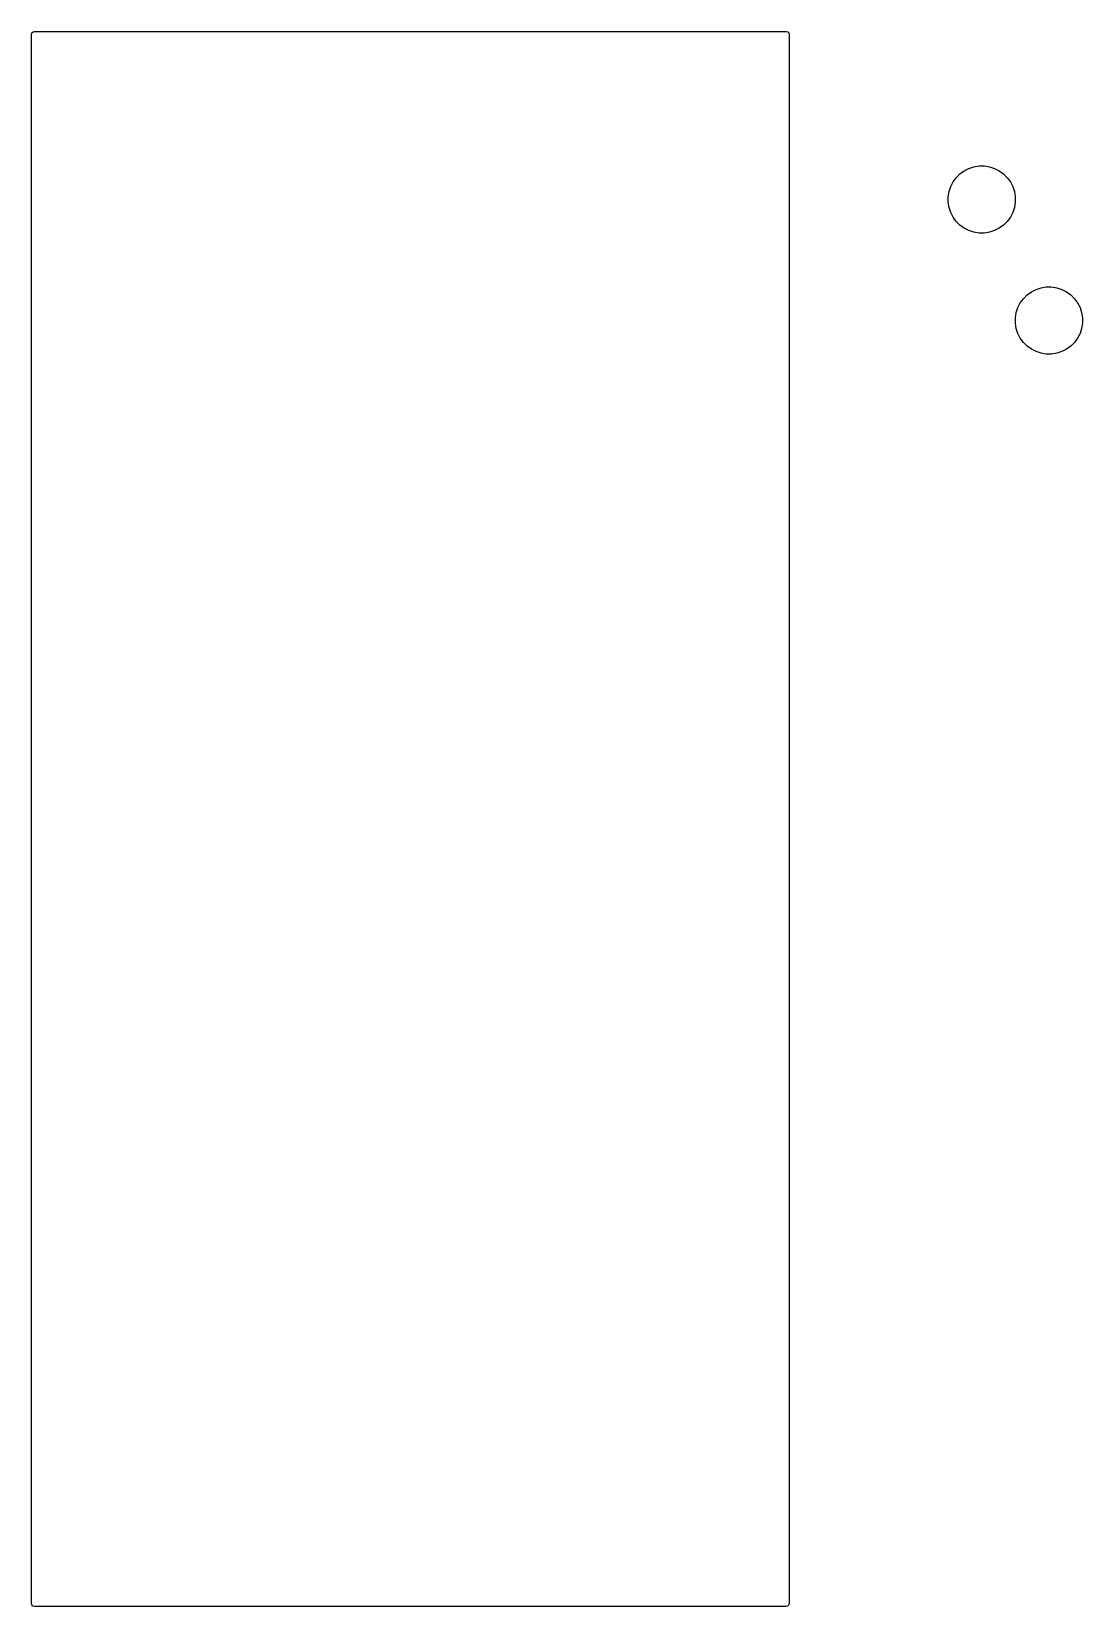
# Model space of a CAD drawing. Header units: inches. Extents: x 5.8 to 18, y -6.4 to -1.3.
# Drawn here: x 5.795 to 7.642, y -4.091 to -1.323 of the extents above; entities that cross this region are included whole.
import ezdxf

# ---------------------------------------------------------------- set-up
doc = ezdxf.new("R2010")
doc.units = ezdxf.units.IN
doc.header["$MEASUREMENT"] = 0
doc.layers.add('F.Cu', color=13, linetype='CONTINUOUS', true_color=0xc83434)

msp = doc.modelspace()

# ---------------------------------------------------------------- linework, layer by layer
at = {"layer": 'F.Cu', "linetype": 'CONTINUOUS'}
for p, q in [((5.7953, -1.3277), (5.7961, -1.3251)), ((5.7953, -4.0856), (5.7953, -1.3277)), ((5.7961, -1.3251), (5.7981, -1.3233)), ((5.7981, -1.3233), (5.8002, -1.3229)), ((5.8002, -1.3229), (7.1211, -1.3229)), ((7.1211, -1.3229), (7.1237, -1.3236)), ((7.1237, -1.3236), (7.1255, -1.3257)), ((7.1255, -1.3257), (7.126, -1.3277)), ((7.126, -1.3277), (7.126, -4.0856)), ((7.4197, -1.5798), (7.4262, -1.5732)), ((7.4262, -1.5732), (7.4337, -1.5678)), ((7.4337, -1.5678), (7.442, -1.5636)), ((7.442, -1.5636), (7.4508, -1.5607)), ((7.4508, -1.5607), (7.4599, -1.5592)), ((7.4599, -1.5592), (7.4692, -1.5592)), ((7.4692, -1.5592), (7.4784, -1.5607)), ((7.4784, -1.5607), (7.4872, -1.5636)), ((7.4872, -1.5636), (7.4954, -1.5678)), ((7.4954, -1.5678), (7.5029, -1.5732)), ((7.5029, -1.5732), (7.5095, -1.5798)), ((7.4057, -1.6135), (7.4071, -1.6043)), ((7.4071, -1.6043), (7.41, -1.5955)), ((7.41, -1.5955), (7.4142, -1.5873)), ((7.4142, -1.5873), (7.4197, -1.5798)), ((7.5095, -1.5798), (7.5149, -1.5873)), ((7.5149, -1.5873), (7.5191, -1.5955)), ((7.5191, -1.5955), (7.522, -1.6043)), ((7.522, -1.6043), (7.5234, -1.6135)), ((7.4057, -1.6227), (7.4057, -1.6135)), ((7.4071, -1.6319), (7.4057, -1.6227)), ((7.41, -1.6407), (7.4071, -1.6319)), ((7.522, -1.6319), (7.5191, -1.6407)), ((7.5234, -1.6227), (7.522, -1.6319)), ((7.5234, -1.6135), (7.5234, -1.6227)), ((7.4142, -1.649), (7.41, -1.6407)), ((7.4197, -1.6565), (7.4142, -1.649)), ((7.4262, -1.663), (7.4197, -1.6565)), ((7.5095, -1.6565), (7.5029, -1.663)), ((7.5149, -1.649), (7.5095, -1.6565)), ((7.5191, -1.6407), (7.5149, -1.649)), ((7.4337, -1.6685), (7.4262, -1.663)), ((7.442, -1.6727), (7.4337, -1.6685)), ((7.4508, -1.6755), (7.442, -1.6727)), ((7.4599, -1.677), (7.4508, -1.6755)), ((7.4692, -1.677), (7.4599, -1.677)), ((7.4784, -1.6755), (7.4692, -1.677)), ((7.4872, -1.6727), (7.4784, -1.6755)), ((7.4954, -1.6685), (7.4872, -1.6727)), ((7.5029, -1.663), (7.4954, -1.6685)), ((7.5323, -1.7999), (7.5378, -1.7924)), ((7.5378, -1.7924), (7.5443, -1.7858)), ((7.5443, -1.7858), (7.5518, -1.7804)), ((7.5518, -1.7804), (7.5601, -1.7761)), ((7.5601, -1.7761), (7.5689, -1.7733)), ((7.5689, -1.7733), (7.578, -1.7718)), ((7.578, -1.7718), (7.5873, -1.7718)), ((7.5873, -1.7718), (7.5965, -1.7733)), ((7.5965, -1.7733), (7.6053, -1.7761)), ((7.6053, -1.7761), (7.6135, -1.7804)), ((7.6135, -1.7804), (7.621, -1.7858)), ((7.621, -1.7858), (7.6276, -1.7924)), ((7.6276, -1.7924), (7.633, -1.7999)), ((7.5238, -1.8261), (7.5253, -1.8169)), ((7.5238, -1.8353), (7.5238, -1.8261)), ((7.5253, -1.8169), (7.5281, -1.8081)), ((7.5281, -1.8081), (7.5323, -1.7999)), ((7.633, -1.7999), (7.6372, -1.8081)), ((7.6372, -1.8081), (7.6401, -1.8169)), ((7.6401, -1.8169), (7.6416, -1.8261)), ((7.6416, -1.8261), (7.6416, -1.8353)), ((7.5253, -1.8445), (7.5238, -1.8353)), ((7.5281, -1.8533), (7.5253, -1.8445)), ((7.5323, -1.8616), (7.5281, -1.8533)), ((7.6372, -1.8533), (7.633, -1.8616)), ((7.6401, -1.8445), (7.6372, -1.8533)), ((7.6416, -1.8353), (7.6401, -1.8445)), ((7.5378, -1.8691), (7.5323, -1.8616)), ((7.5443, -1.8756), (7.5378, -1.8691)), ((7.5518, -1.8811), (7.5443, -1.8756)), ((7.5601, -1.8853), (7.5518, -1.8811)), ((7.6135, -1.8811), (7.6053, -1.8853)), ((7.621, -1.8756), (7.6135, -1.8811)), ((7.6276, -1.8691), (7.621, -1.8756)), ((7.633, -1.8616), (7.6276, -1.8691)), ((7.5689, -1.8881), (7.5601, -1.8853)), ((7.578, -1.8896), (7.5689, -1.8881)), ((7.5873, -1.8896), (7.578, -1.8896)), ((7.5965, -1.8881), (7.5873, -1.8896)), ((7.6053, -1.8853), (7.5965, -1.8881)), ((5.7957, -4.0877), (5.7953, -4.0856)), ((5.7975, -4.0898), (5.7957, -4.0877)), ((5.8002, -4.0905), (5.7975, -4.0898)), ((7.1211, -4.0905), (5.8002, -4.0905)), ((7.1231, -4.0901), (7.1211, -4.0905)), ((7.1252, -4.0883), (7.1231, -4.0901)), ((7.126, -4.0856), (7.1252, -4.0883))]:
    msp.add_line(p, q, dxfattribs=at)

doc.saveas('drawing.dxf')
